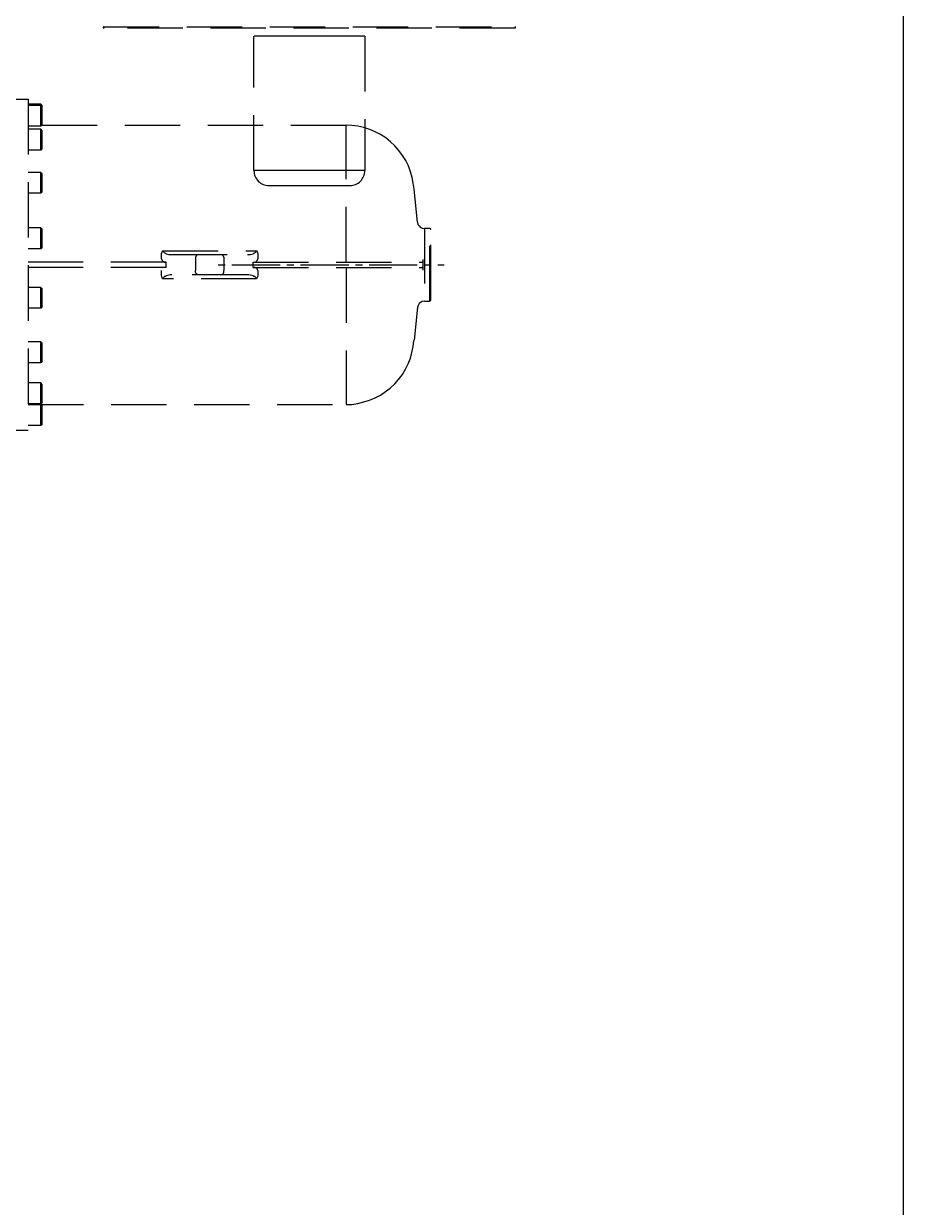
# Model space of a CAD drawing. Header units: inches. Extents: x -229 to 371, y -110 to 269.
# Drawn here: x 146.8 to 186.5, y 173.8 to 227.3 of the extents above; entities that cross this region are included whole.
import ezdxf

# ---------------------------------------------------------------- set-up
doc = ezdxf.new("R2010")
doc.units = ezdxf.units.IN
doc.header["$MEASUREMENT"] = 0
doc.linetypes.add('HIDDEN', pattern=[0.375, 0.25, -0.125])
doc.layers.get('0').update_dxf_attribs({"color": 10})

msp = doc.modelspace()

# ---------------------------------------------------------------- linework, layer by layer
at = {"color": 1, "ltscale": 5}
msp.add_line((186.517, 231.053), (186.517, 111.053), dxfattribs=at)
at = {"color": 1, "linetype": 'HIDDEN', "ltscale": 10}
for p, q in [((150.41, 227.137), (168.972, 227.137)), ((168.972, 227.081), (150.41, 227.081)), ((157.188, 220.64), (157.188, 226.715)), ((159.691, 226.715), (157.188, 226.715)), ((162.194, 226.715), (159.691, 226.715)), ((162.194, 226.715), (162.194, 220.64)), ((145.876, 223.864), (146.991, 223.864)), ((146.991, 223.864), (146.991, 208.917)), ((147.567, 223.647), (146.991, 223.647)), ((147.567, 223.581), (146.991, 223.581)), ((147.567, 222.641), (147.567, 223.647)), ((147.62, 223.581), (147.567, 223.647)), ((147.62, 223.526), (147.567, 223.581)), ((147.62, 222.709), (147.62, 223.581)), ((147.567, 222.641), (146.991, 222.641)), ((147.567, 222.507), (146.991, 222.507)), ((147.62, 222.709), (147.567, 222.641)), ((147.567, 221.569), (147.567, 222.507)), ((147.62, 222.441), (147.567, 222.507)), ((147.607, 222.694), (161.346, 222.694)), ((147.62, 221.622), (147.62, 222.441)), ((161.346, 216.51), (161.346, 222.694)), ((161.614, 222.681), (161.346, 222.694)), ((161.346, 222.694), (161.346, 222.694)), ((161.882, 222.641), (161.614, 222.681)), ((162.15, 222.588), (161.882, 222.641)), ((162.418, 222.494), (162.15, 222.588)), ((162.661, 222.388), (162.418, 222.494)), ((162.904, 222.267), (162.661, 222.388)), ((163.144, 222.117), (162.904, 222.267)), ((163.359, 221.943), (163.144, 222.117)), ((163.546, 221.756), (163.359, 221.943)), ((147.567, 221.569), (146.991, 221.569)), ((147.62, 221.622), (147.567, 221.569)), ((163.735, 221.556), (163.546, 221.756)), ((163.895, 221.326), (163.735, 221.556)), ((164.041, 221.098), (163.895, 221.326)), ((164.163, 220.858), (164.041, 221.098)), ((164.256, 220.588), (164.163, 220.858)), ((147.567, 220.562), (146.991, 220.562)), ((147.567, 219.622), (147.567, 220.562)), ((147.62, 220.494), (147.567, 220.562)), ((147.62, 219.69), (147.62, 220.494)), ((159.691, 220.64), (157.188, 220.64)), ((162.194, 220.64), (159.691, 220.64)), ((164.337, 220.332), (164.256, 220.588)), ((164.378, 220.067), (164.337, 220.332)), ((157.863, 219.965), (159.691, 219.965)), ((159.691, 219.965), (161.519, 219.965)), ((164.418, 219.796), (164.378, 220.067)), ((164.58, 218.307), (164.418, 219.796)), ((147.567, 219.622), (146.991, 219.622)), ((147.62, 219.69), (147.567, 219.622)), ((164.58, 218.307), (164.592, 218.214)), ((164.592, 218.214), (164.646, 218.145)), ((164.646, 218.145), (164.699, 218.08)), ((147.567, 218.052), (146.991, 218.052)), ((147.567, 217.114), (147.567, 218.052)), ((147.62, 217.999), (147.567, 218.052)), ((147.62, 217.182), (147.62, 217.999)), ((164.699, 218.08), (164.78, 218.039)), ((164.78, 218.039), (164.873, 218.027)), ((164.873, 218.027), (164.873, 218.027)), ((164.888, 218.039), (165.128, 218.039)), ((164.888, 218.039), (164.888, 214.74)), ((165.128, 218.039), (165.184, 217.986)), ((165.128, 214.74), (165.128, 218.039)), ((165.184, 214.793), (165.184, 217.986)), ((147.567, 217.114), (146.991, 217.114)), ((147.62, 217.182), (147.567, 217.114)), ((153.23, 216.51), (146.991, 216.51)), ((153.015, 216.899), (153.041, 216.967)), ((153.015, 216.818), (153.015, 216.899)), ((153.015, 216.737), (153.015, 216.818)), ((153.015, 216.656), (153.015, 216.737)), ((153.015, 216.656), (153.028, 216.616)), ((153.028, 216.616), (153.041, 216.578)), ((153.041, 216.967), (153.069, 217.02)), ((153.041, 216.578), (153.069, 216.55)), ((153.069, 217.02), (157.306, 217.02)), ((153.069, 217.02), (153.081, 217.008)), ((153.069, 216.55), (153.096, 216.537)), ((153.081, 217.008), (153.096, 216.98)), ((153.096, 216.98), (153.122, 216.955)), ((153.096, 216.537), (153.137, 216.51)), ((153.122, 216.955), (153.149, 216.927)), ((153.137, 216.51), (153.177, 216.51)), ((153.149, 216.927), (153.19, 216.914)), ((153.19, 216.914), (153.23, 216.886)), ((153.23, 216.886), (153.283, 216.874)), ((153.23, 216.431), (153.23, 216.51)), ((153.283, 216.874), (153.337, 216.858)), ((153.337, 216.858), (153.402, 216.846)), ((153.402, 216.846), (153.483, 216.846)), ((153.483, 216.846), (156.891, 216.846)), ((154.585, 216.793), (154.545, 216.724)), ((154.545, 216.724), (154.545, 216.644)), ((154.545, 216.644), (154.545, 216.135)), ((154.626, 216.833), (154.585, 216.793)), ((154.679, 216.846), (154.626, 216.833)), ((155.698, 216.846), (155.751, 216.833)), ((155.751, 216.833), (155.791, 216.793)), ((155.791, 216.793), (155.832, 216.724)), ((155.832, 216.724), (155.832, 216.644)), ((155.832, 216.644), (155.832, 216.135)), ((156.891, 216.846), (156.96, 216.846)), ((156.96, 216.846), (157.04, 216.858)), ((157.04, 216.858), (157.091, 216.874)), ((157.091, 216.874), (157.147, 216.886)), ((157.147, 216.886), (157.185, 216.914)), ((157.147, 216.51), (164.792, 216.51)), ((157.147, 216.431), (157.147, 216.51)), ((157.185, 216.914), (157.225, 216.927)), ((157.2, 216.51), (157.24, 216.51)), ((157.225, 216.927), (157.253, 216.955)), ((157.24, 216.51), (157.281, 216.537)), ((157.253, 216.955), (157.281, 216.98)), ((157.281, 216.98), (157.293, 217.008)), ((157.281, 216.537), (157.306, 216.55)), ((157.293, 217.008), (157.306, 217.02)), ((157.306, 217.02), (157.334, 216.98)), ((157.306, 216.55), (157.334, 216.578)), ((157.334, 216.98), (157.346, 216.939)), ((157.334, 216.578), (157.346, 216.616)), ((157.346, 216.939), (157.362, 216.874)), ((157.346, 216.616), (157.362, 216.656)), ((157.362, 216.874), (157.362, 216.818)), ((157.362, 216.818), (157.362, 216.737)), ((157.362, 216.737), (157.362, 216.656)), ((164.807, 216.51), (164.792, 216.51)), ((164.82, 216.537), (164.807, 216.51)), ((164.82, 216.631), (164.82, 216.148)), ((164.82, 216.631), (164.82, 216.59)), ((164.82, 216.59), (164.82, 216.563)), ((164.82, 216.563), (164.82, 216.537)), ((153.23, 216.269), (146.991, 216.269)), ((153.015, 216.042), (153.015, 216.123)), ((153.015, 215.974), (153.015, 216.042)), ((153.23, 216.35), (153.23, 216.431)), ((153.23, 216.269), (153.23, 216.35)), ((154.545, 216.054), (154.545, 216.135)), ((154.585, 215.986), (154.545, 216.054)), ((154.626, 215.946), (154.585, 215.986)), ((155.577, 216.391), (155.885, 216.391)), ((155.751, 215.946), (155.791, 215.986)), ((155.791, 215.986), (155.832, 216.054)), ((155.832, 216.054), (155.832, 216.135)), ((156.196, 216.391), (158.368, 216.391)), ((157.147, 216.35), (157.147, 216.431)), ((157.147, 216.269), (157.147, 216.35)), ((157.147, 216.269), (164.792, 216.269)), ((157.24, 216.269), (157.2, 216.269)), ((157.281, 216.257), (157.24, 216.269)), ((157.306, 216.229), (157.281, 216.257)), ((157.334, 216.201), (157.306, 216.229)), ((157.346, 216.161), (157.334, 216.201)), ((157.362, 216.123), (157.346, 216.161)), ((157.362, 216.123), (157.362, 216.042)), ((157.362, 216.042), (157.362, 215.974)), ((157.362, 215.974), (157.362, 215.88)), ((158.674, 216.391), (158.985, 216.391)), ((159.293, 216.391), (161.468, 216.391)), ((161.346, 216.269), (161.346, 210.085)), ((161.773, 216.391), (162.084, 216.391)), ((162.39, 216.391), (164.567, 216.391)), ((164.792, 216.269), (164.807, 216.269)), ((164.807, 216.269), (164.82, 216.242)), ((164.82, 216.242), (164.82, 216.216)), ((164.82, 216.216), (164.82, 216.188)), ((164.82, 216.188), (164.82, 216.148)), ((164.873, 216.391), (165.184, 216.391)), ((165.49, 216.391), (165.786, 216.391)), ((153.015, 215.905), (153.015, 215.961)), ((153.028, 215.84), (153.015, 215.905)), ((153.041, 215.799), (153.028, 215.84)), ((153.069, 215.759), (153.041, 215.799)), ((153.081, 215.771), (153.069, 215.759)), ((157.306, 215.759), (153.069, 215.759)), ((153.096, 215.799), (153.081, 215.771)), ((153.122, 215.824), (153.096, 215.799)), ((153.149, 215.852), (153.122, 215.824)), ((153.19, 215.865), (153.149, 215.852)), ((153.23, 215.893), (153.19, 215.865)), ((153.283, 215.905), (153.23, 215.893)), ((153.337, 215.92), (153.283, 215.905)), ((153.402, 215.933), (153.337, 215.92)), ((153.483, 215.933), (153.402, 215.933)), ((156.891, 215.933), (153.483, 215.933)), ((154.679, 215.933), (154.626, 215.946)), ((155.698, 215.933), (155.751, 215.946)), ((156.96, 215.933), (156.891, 215.933)), ((157.04, 215.92), (156.96, 215.933)), ((157.091, 215.905), (157.04, 215.92)), ((157.147, 215.893), (157.091, 215.905)), ((157.185, 215.865), (157.147, 215.893)), ((157.225, 215.852), (157.185, 215.865)), ((157.253, 215.824), (157.225, 215.852)), ((157.281, 215.799), (157.253, 215.824)), ((157.293, 215.771), (157.281, 215.799)), ((157.306, 215.759), (157.293, 215.771)), ((157.334, 215.812), (157.306, 215.759)), ((157.362, 215.88), (157.334, 215.812)), ((147.567, 215.369), (146.991, 215.369)), ((147.62, 215.304), (147.567, 215.369)), ((147.567, 214.431), (147.567, 215.369)), ((147.62, 214.497), (147.62, 215.304)), ((147.567, 214.431), (146.991, 214.431)), ((147.62, 214.497), (147.567, 214.431)), ((164.58, 214.472), (164.418, 212.983)), ((164.605, 214.553), (164.58, 214.472)), ((164.58, 214.472), (164.58, 214.472)), ((164.646, 214.634), (164.605, 214.553)), ((164.711, 214.687), (164.646, 214.634)), ((164.792, 214.727), (164.711, 214.687)), ((164.888, 214.74), (164.792, 214.727)), ((164.888, 214.74), (165.128, 214.74)), ((165.128, 214.74), (165.184, 214.793)), ((147.567, 212.902), (146.991, 212.902)), ((147.62, 212.846), (147.567, 212.902)), ((147.567, 211.961), (147.567, 212.902)), ((147.62, 212.029), (147.62, 212.846)), ((164.378, 212.699), (164.405, 212.967)), ((164.405, 212.967), (164.405, 212.967)), ((164.256, 212.163), (164.324, 212.431)), ((164.324, 212.431), (164.378, 212.699)), ((147.567, 211.961), (146.991, 211.961)), ((147.62, 212.029), (147.567, 211.961)), ((164.029, 211.668), (164.15, 211.908)), ((164.15, 211.908), (164.256, 212.163)), ((163.546, 211.011), (163.72, 211.21)), ((163.72, 211.21), (163.895, 211.438)), ((163.895, 211.438), (164.029, 211.668)), ((147.567, 211.051), (146.991, 211.051)), ((147.62, 210.983), (147.567, 211.051)), ((147.567, 210.11), (147.567, 211.051)), ((147.62, 210.179), (147.62, 210.983)), ((162.904, 210.5), (163.129, 210.662)), ((163.129, 210.662), (163.344, 210.821)), ((163.344, 210.821), (163.546, 211.011)), ((147.567, 210.11), (146.991, 210.11)), ((147.62, 210.179), (147.567, 210.11)), ((161.614, 210.085), (161.882, 210.126)), ((161.882, 210.126), (162.15, 210.191)), ((162.15, 210.191), (162.406, 210.272)), ((162.406, 210.272), (162.661, 210.378)), ((162.661, 210.378), (162.904, 210.5)), ((146.991, 210.085), (161.346, 210.085)), ((147.567, 210.07), (146.991, 210.07)), ((147.567, 209.132), (147.567, 210.085)), ((147.62, 210.017), (147.567, 210.07)), ((147.62, 210.07), (147.607, 210.085)), ((147.62, 209.198), (147.62, 210.07)), ((161.346, 210.085), (161.614, 210.085)), ((147.567, 209.132), (146.991, 209.132)), ((147.62, 209.198), (147.567, 209.132)), ((145.876, 208.917), (146.991, 208.917))]:
    msp.add_line(p, q, dxfattribs=at)
for centre, radius, start, end in [((150.41, 227.109), 0.0281, 90, 270), ((168.972, 227.109), 0.0281, 270, 90), ((157.863, 220.64), 0.675, 180, 270), ((161.519, 220.64), 0.675, 270, 0)]:
    msp.add_arc(centre, radius, start, end, dxfattribs=at)

doc.saveas('drawing.dxf')
